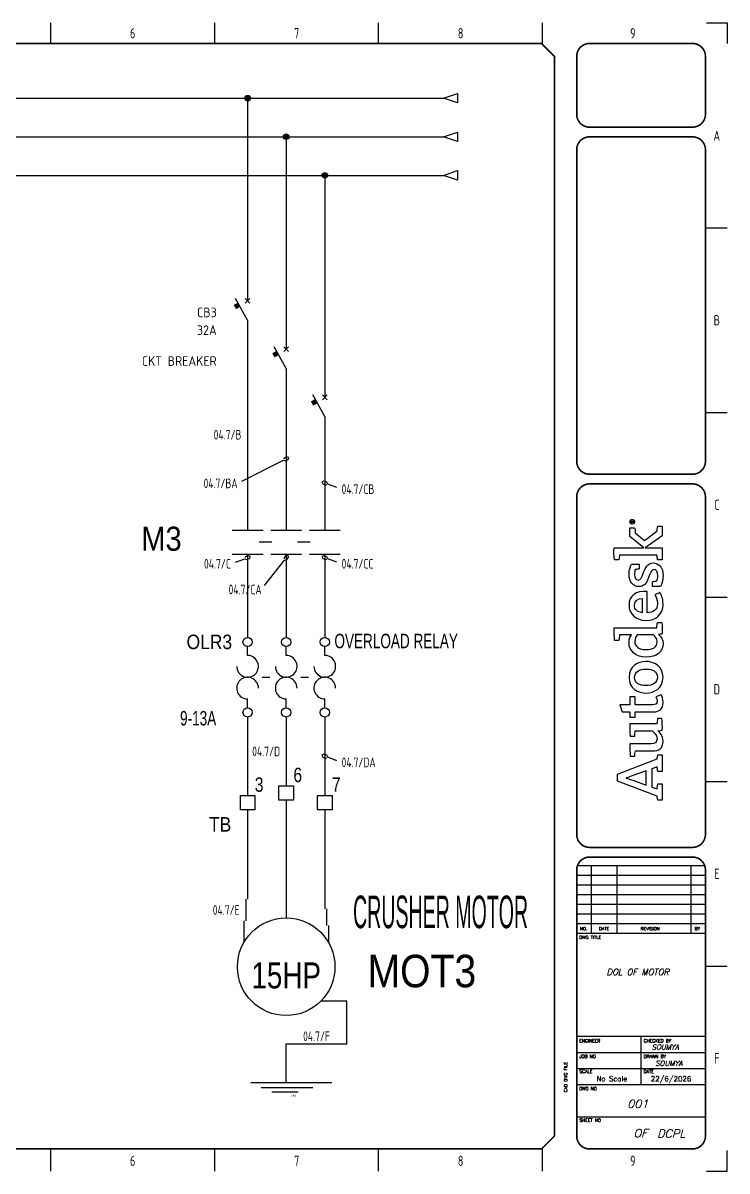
# Model space of a CAD drawing. Extents: x -7 to 429, y -3 to 294.
# Drawn here: x 246.1 to 428.5, y -2.9 to 294.5 of the extents above; entities that cross this region are included whole.
import ezdxf
from ezdxf.enums import TextEntityAlignment as Align

# ---------------------------------------------------------------- set-up
doc = ezdxf.new("R2010")
doc.units = 0
doc.header["$LTSCALE"] = 10
doc.linetypes.add('DASHED', pattern=[0.75, 0.5, -0.25])
for name, color, linetype in [('DESC', 7, 'Continuous'), ('LAYER_1', 160, 'Continuous'), ('LINK', 252, 'DASHED'), ('MISC', 4, 'Continuous'), ('RD_6_mm^', 5, 'Continuous'), ('SYMS', 7, 'Continuous'), ('TAGS', 4, 'Continuous'), ('TERMS', 3, 'Continuous'), ('TITLE', 7, 'Continuous'), ('Title blocks', 7, 'Continuous'), ('WH_2.5_mm^', 1, 'Continuous'), ('WIRENO', 3, 'Continuous'), ('WIRES', 2, 'Continuous'), ('WIRES1', 5, 'Continuous'), ('WIRES2', 1, 'Continuous')]:
    doc.layers.add(name, color=color, linetype=linetype)
doc.styles.add('ISO8', font='ISO8.shx', dxfattribs={"width": 0.8})
doc.styles.add('ITALIC', font='ITALIC')
doc.styles.add('SIMPLEX', font='simplex')
doc.styles.add('WD', font='txt')
doc.styles.add('WD_IEC', font='ISOCP2.shx', dxfattribs={"width": 0.9, "height": 4})

# ---------------------------------------------------------------- blocks, each defined once
blk = doc.blocks.new('AI9-BLK2')
at = {"layer": 'LAYER_1', "color": 7}
blk.add_circle((0, 0), 2.03, dxfattribs=at)
blk.add_open_spline([(1.73, 0), (1.73, -1.02), (0.99, -1.75), (-0.01, -1.75), (-0.99, -1.75), (-1.73, -1.02), (-1.73, 0), (-1.73, 1.01), (-0.99, 1.75), (-0.01, 1.75), (0.99, 1.75), (1.73, 1.01), (1.73, 0)], degree=3, knots=[0, 0, 0, 0, 1, 1, 1, 2, 2, 2, 3, 3, 3, 4, 4, 4, 4], dxfattribs=at)
blk = doc.blocks.new('AI9-BLK1')
at = {"layer": 'LAYER_1', "color": 7}
for points, knots in [([(0.67, -1.05), (0.67, -1.05), (0.18, -0.36), (0.18, -0.36), (0.09, -0.24), (0.03, -0.15), (-0.06, -0.08), (0.29, -0.04), (0.5, 0.15), (0.5, 0.46), (0.5, 0.77), (0.28, 1.05), (-0.15, 1.05), (-0.15, 1.05), (-0.84, 1.05), (-0.84, 1.05), (-0.84, 1.05), (-0.84, -1.05), (-0.84, -1.05), (-0.84, -1.05), (-0.54, -1.05), (-0.54, -1.05), (-0.54, -1.05), (-0.54, -0.11), (-0.54, -0.11), (-0.37, -0.11), (-0.31, -0.16), (-0.2, -0.31), (-0.2, -0.31), (0.3, -1.05), (0.3, -1.05), (0.3, -1.05), (0.67, -1.05), (0.67, -1.05)], [0, 0, 0, 0, 1, 1, 1, 2, 2, 2, 3, 3, 3, 4, 4, 4, 5, 5, 5, 6, 6, 6, 7, 7, 7, 8, 8, 8, 9, 9, 9, 10, 10, 10, 11, 11, 11, 11]), ([(0.17, 0.46), (0.17, 0.16), (-0.08, 0.13), (-0.32, 0.13), (-0.32, 0.13), (-0.54, 0.13), (-0.54, 0.13), (-0.54, 0.13), (-0.54, 0.79), (-0.54, 0.79), (-0.54, 0.79), (-0.22, 0.79), (-0.22, 0.79), (0.06, 0.79), (0.17, 0.66), (0.17, 0.46)], [0, 0, 0, 0, 1, 1, 1, 2, 2, 2, 3, 3, 3, 4, 4, 4, 5, 5, 5, 5])]:
    blk.add_open_spline(points, degree=3, knots=knots, dxfattribs=at)
blk = doc.blocks.new('LOGO')
for points, knots in [([(147.12, 4.68), (147.07, 5.37), (147.05, 6.12), (147.05, 6.92), (147.05, 6.92), (147.05, 41.08), (147.05, 41.08), (143.39, 41.25), (139.27, 41.02), (136.06, 40.68), (136.06, 40.68), (136.06, 36.96), (136.06, 36.96), (137.72, 36.84), (139.61, 36.61), (140.98, 36.38), (140.98, 36.38), (140.99, 36.38), (140.99, 36.38), (140.99, 36.38), (140.99, 26.2), (140.99, 26.2), (139.96, 27.06), (137.95, 28.38), (134.29, 28.38), (127.26, 28.38), (121.99, 22.6), (121.99, 13.79), (121.99, 4.52), (126.57, -0.69), (133.38, -0.69), (137.1, -0.69), (139.61, 1.09), (141.27, 3.09), (141.33, 2.12), (141.61, 0.63), (141.84, 0), (145.22, -0.17), (148.71, 0.06), (151.68, 0.4), (151.68, 0.4), (151.68, 4.12), (151.68, 4.12), (150.22, 4.23), (148.43, 4.45), (147.12, 4.68)], [0, 0, 0, 0, 1, 1, 1, 2, 2, 2, 3, 3, 3, 4, 4, 4, 5, 5, 5, 6, 6, 6, 7, 7, 7, 8, 8, 8, 9, 9, 9, 10, 10, 10, 11, 11, 11, 12, 12, 12, 13, 13, 13, 14, 14, 14, 15, 15, 15, 15]), ([(229.37, 4.57), (229.37, 4.57), (221.51, 15.23), (221.51, 15.23), (221.51, 15.23), (227.98, 23.01), (227.98, 23.01), (229.35, 23.12), (231.27, 23.34), (232.41, 23.63), (232.41, 23.63), (232.41, 27.69), (232.41, 27.69), (232.41, 27.69), (225.02, 27.69), (225.02, 27.69), (225.02, 27.69), (215.2, 15.61), (215.2, 15.61), (215.2, 15.61), (215.2, 41.19), (215.2, 41.19), (211.84, 41.34), (208.17, 41.17), (205.13, 40.88), (205.13, 40.88), (205.13, 36.94), (205.13, 36.94), (206.54, 36.82), (208.02, 36.64), (209.13, 36.45), (209.13, 36.45), (209.13, 4.51), (209.13, 4.51), (207.75, 4.41), (206.35, 4.21), (205.07, 3.95), (205.07, 3.95), (205.07, 0), (205.07, 0), (205.07, 0), (215.2, 0), (215.2, 0), (215.2, 0), (215.2, 14.46), (215.2, 14.46), (215.2, 14.46), (225.55, 0), (225.55, 0), (225.55, 0), (233.71, 0), (233.71, 0), (233.71, 0), (233.71, 3.82), (233.71, 3.82), (232.17, 4.17), (230.63, 4.4), (229.37, 4.57)], [0, 0, 0, 0, 1, 1, 1, 2, 2, 2, 3, 3, 3, 4, 4, 4, 5, 5, 5, 6, 6, 6, 7, 7, 7, 8, 8, 8, 9, 9, 9, 10, 10, 10, 11, 11, 11, 12, 12, 12, 13, 13, 13, 14, 14, 14, 15, 15, 15, 16, 16, 16, 17, 17, 17, 18, 18, 18, 19, 19, 19, 19]), ([(35.2, 4.35), (35.2, 4.35), (22.07, 38.1), (22.07, 38.1), (22.07, 38.1), (16.08, 38.1), (16.08, 38.1), (16.08, 38.1), (3.2, 4.35), (3.2, 4.35), (2.17, 4.23), (0.92, 4), (0, 3.72), (0, 3.72), (0, 0), (0, 0), (0, 0), (13.72, 0), (13.72, 0), (13.72, 0), (13.72, 3.72), (13.72, 3.72), (12.41, 4), (10.86, 4.29), (9.49, 4.4), (9.49, 4.4), (11.09, 8.81), (11.09, 8.81), (11.09, 8.81), (26.77, 8.81), (26.77, 8.81), (26.77, 8.81), (28.39, 4.35), (28.39, 4.35), (27.02, 4.23), (25.77, 4), (24.51, 3.72), (24.51, 3.72), (24.51, 0), (24.51, 0), (24.51, 0), (38.69, 0), (38.69, 0), (38.69, 0), (38.69, 3.72), (38.69, 3.72), (37.89, 3.95), (36, 4.35), (35.2, 4.35)], [0, 0, 0, 0, 1, 1, 1, 2, 2, 2, 3, 3, 3, 4, 4, 4, 5, 5, 5, 6, 6, 6, 7, 7, 7, 8, 8, 8, 9, 9, 9, 10, 10, 10, 11, 11, 11, 12, 12, 12, 13, 13, 13, 14, 14, 14, 15, 15, 15, 16, 16, 16, 16]), ([(12.84, 13.84), (12.84, 13.84), (16.64, 24.31), (16.64, 24.31), (17.79, 27.46), (18.19, 28.83), (18.82, 30.89), (18.82, 30.89), (18.93, 30.89), (18.93, 30.89), (19.56, 28.89), (19.96, 27.52), (21.1, 24.31), (21.1, 24.31), (24.91, 13.84), (24.91, 13.84), (24.91, 13.84), (12.84, 13.84), (12.84, 13.84)], [0, 0, 0, 0, 1, 1, 1, 2, 2, 2, 3, 3, 3, 4, 4, 4, 5, 5, 5, 6, 6, 6, 6]), ([(70.82, 23.06), (70.82, 23.06), (70.82, 27.69), (70.82, 27.69), (70.82, 27.69), (75.28, 27.69), (75.28, 27.69), (75.28, 27.69), (75.28, 34.33), (75.28, 34.33), (75.28, 34.33), (81.35, 36.24), (81.35, 36.24), (81.35, 36.24), (81.35, 27.69), (81.35, 27.69), (81.35, 27.69), (88.04, 27.69), (88.04, 27.69), (88.04, 27.69), (88.04, 23.06), (88.04, 23.06), (88.04, 23.06), (81.35, 23.06), (81.35, 23.06), (81.35, 23.06), (81.35, 8.35), (81.35, 8.35), (81.35, 5.61), (82.09, 4.35), (84.32, 4.35), (85.98, 4.35), (87.47, 5.15), (87.98, 5.49), (87.98, 5.49), (89.7, 0.92), (89.7, 0.92), (88.67, 0.34), (86.5, -0.69), (83.24, -0.69), (77.57, -0.69), (75.28, 2.4), (75.28, 7.38), (75.28, 7.38), (75.28, 23.06), (75.28, 23.06), (75.28, 23.06), (70.82, 23.06), (70.82, 23.06)], [0, 0, 0, 0, 1, 1, 1, 2, 2, 2, 3, 3, 3, 4, 4, 4, 5, 5, 5, 6, 6, 6, 7, 7, 7, 8, 8, 8, 9, 9, 9, 10, 10, 10, 11, 11, 11, 12, 12, 12, 13, 13, 13, 14, 14, 14, 15, 15, 15, 16, 16, 16, 16]), ([(59.65, -0.06), (59.48, 0.63), (59.2, 2.57), (59.14, 3.83), (57.76, 2), (54.9, -0.74), (50.21, -0.74), (44.21, -0.74), (41.98, 3.15), (41.98, 8.07), (41.98, 8.07), (41.98, 22.94), (41.98, 22.94), (40.6, 23.17), (38.77, 23.4), (37.34, 23.51), (37.34, 23.51), (37.34, 27.29), (37.34, 27.29), (40.32, 27.57), (44.38, 27.8), (48.04, 27.63), (48.04, 27.63), (48.04, 9.33), (48.04, 9.33), (48.04, 6.24), (49.13, 4.46), (52.27, 4.46), (55.76, 4.46), (58.39, 7.89), (58.97, 8.64), (58.97, 8.64), (58.97, 23), (58.97, 23), (57.76, 23.17), (56.05, 23.4), (54.62, 23.51), (54.62, 23.51), (54.62, 27.29), (54.62, 27.29), (57.59, 27.69), (61.54, 27.8), (65.03, 27.69), (65.03, 27.69), (65.03, 4.63), (65.03, 4.63), (66.35, 4.4), (68.12, 4.18), (69.61, 4.06), (69.61, 4.06), (69.61, 0.34), (69.61, 0.34), (66.69, 0), (62.97, -0.23), (59.65, -0.06)], [0, 0, 0, 0, 1, 1, 1, 2, 2, 2, 3, 3, 3, 4, 4, 4, 5, 5, 5, 6, 6, 6, 7, 7, 7, 8, 8, 8, 9, 9, 9, 10, 10, 10, 11, 11, 11, 12, 12, 12, 13, 13, 13, 14, 14, 14, 15, 15, 15, 16, 16, 16, 17, 17, 17, 18, 18, 18, 18]), ([(104.75, -0.69), (95.2, -0.69), (91.36, 6.98), (91.36, 13.79), (91.36, 20.6), (95.08, 28.38), (104.64, 28.38), (114.13, 28.38), (118.31, 20.77), (118.31, 13.96), (118.31, 7.21), (114.25, -0.69), (104.75, -0.69)], [0, 0, 0, 0, 1, 1, 1, 2, 2, 2, 3, 3, 3, 4, 4, 4, 4]), ([(104.52, 23.63), (99.6, 23.63), (97.77, 19.45), (97.77, 13.96), (97.77, 8.47), (99.89, 4.12), (104.81, 4.12), (109.78, 4.12), (111.84, 8.24), (111.84, 13.79), (111.84, 19.28), (109.5, 23.63), (104.52, 23.63)], [0, 0, 0, 0, 1, 1, 1, 2, 2, 2, 3, 3, 3, 4, 4, 4, 4]), ([(140.99, 7.61), (140.3, 6.69), (138.18, 4.35), (135.04, 4.35), (130.46, 4.35), (128.46, 8.12), (128.46, 13.84), (128.46, 19.62), (130.92, 23.46), (135.38, 23.46), (138.3, 23.46), (139.9, 22.31), (140.99, 21.34), (140.99, 21.34), (140.99, 7.61), (140.99, 7.61)], [0, 0, 0, 0, 1, 1, 1, 2, 2, 2, 3, 3, 3, 4, 4, 4, 5, 5, 5, 5]), ([(167.59, 4.06), (171.42, 4.06), (173.77, 5.49), (175.03, 6.24), (175.03, 6.24), (177.14, 2.06), (177.14, 2.06), (175.54, 1.09), (172.57, -0.69), (167.19, -0.69), (158.15, -0.69), (153.35, 5.49), (153.35, 14.02), (153.35, 22.48), (158.9, 28.38), (166.45, 28.38), (174.57, 28.38), (178.75, 22.48), (177.89, 12.93), (177.89, 12.93), (159.75, 12.93), (159.75, 12.93), (160.04, 7.89), (162.33, 4.06), (167.59, 4.06)], [0, 0, 0, 0, 1, 1, 1, 2, 2, 2, 3, 3, 3, 4, 4, 4, 5, 5, 5, 6, 6, 6, 7, 7, 7, 8, 8, 8, 8]), ([(172, 17.28), (171.88, 20.77), (170.39, 23.74), (166.33, 23.74), (162.61, 23.74), (160.55, 21.22), (159.92, 17.28), (159.92, 17.28), (172, 17.28), (172, 17.28)], [0, 0, 0, 0, 1, 1, 1, 2, 2, 2, 3, 3, 3, 3]), ([(193.34, 16.37), (190.23, 17.59), (187.77, 18.32), (187.77, 20.51), (187.77, 22.57), (189.85, 23.75), (192.61, 23.75), (194.13, 23.75), (195.63, 23.45), (196.75, 23.05), (196.92, 21.88), (197.07, 20.09), (197.32, 19.59), (197.32, 19.59), (201.33, 19.59), (201.33, 19.59), (201.33, 19.59), (201.33, 26.12), (201.33, 26.12), (200.23, 26.79), (197.13, 28.37), (192.35, 28.37), (186.46, 28.37), (182.17, 24.96), (182.17, 20.07), (182.17, 15.66), (184.93, 13.39), (189.13, 11.89), (193.39, 10.37), (196.74, 9.33), (196.74, 7.16), (196.74, 5.06), (194.96, 3.86), (191.41, 3.86), (189.95, 3.86), (188.14, 4.14), (187.03, 4.55), (186.85, 5.85), (186.59, 7.84), (186.3, 8.37), (186.3, 8.37), (182.29, 8.37), (182.29, 8.37), (182.29, 8.37), (182.29, 1.6), (182.29, 1.6), (182.29, 1.6), (182.29, 1.6), (182.29, 1.6), (184.06, 0.46), (187.46, -0.76), (191.78, -0.76), (198.3, -0.76), (202.45, 2.57), (202.45, 7.83), (202.45, 12.53), (197.83, 14.62), (193.34, 16.37)], [0, 0, 0, 0, 1, 1, 1, 2, 2, 2, 3, 3, 3, 4, 4, 4, 5, 5, 5, 6, 6, 6, 7, 7, 7, 8, 8, 8, 9, 9, 9, 10, 10, 10, 11, 11, 11, 12, 12, 12, 13, 13, 13, 14, 14, 14, 15, 15, 15, 16, 16, 16, 17, 17, 17, 18, 18, 18, 19, 19, 19, 19])]:
    blk.add_open_spline(points, degree=3, knots=knots)
for name, p in [('AI9-BLK2', (237.56, 25.66)), ('AI9-BLK1', (237.76, 25.67))]:
    blk.add_blockref(name, p)
blk = doc.blocks.new('Title_blocks_A3')
at = {"layer": 'TITLE'}
for p, q in [((372.89, 276.86), (372.89, 259.33)), ((378.32, 79.49), (409.72, 79.49)), ((381.85, 79.49), (381.85, 63)), ((388.13, 79.49), (388.13, 63)), ((406.19, 79.49), (406.19, 63)), ((378.32, 77.13), (409.72, 77.13)), ((378.32, 74.78), (409.72, 74.78)), ((378.32, 72.42), (409.72, 72.42)), ((378.32, 70.06), (409.72, 70.06)), ((378.32, 67.71), (409.72, 67.71)), ((378.32, 65.35), (409.72, 65.35)), ((378.32, 63), (409.72, 63)), ((372.89, 13.53), (372.89, 37.81)), ((378.32, 37.87), (409.72, 37.87)), ((394.02, 26.1), (394.02, 37.87)), ((378.32, 33.95), (409.72, 33.95)), ((378.32, 30.02), (409.72, 30.02)), ((378.32, 26.1), (409.72, 26.1)), ((378.32, 18.24), (409.72, 18.24))]:
    blk.add_line(p, q, dxfattribs=at)
at = {"layer": 'TITLE', "const_width": 0.392}
blk.add_lwpolyline([(372.89, 13.53), (372.89, 276.86), (369.75, 280), (12.53, 280), (9.39, 276.86), (9.39, 13.53), (12.53, 10.39), (369.75, 10.39)], close=True, dxfattribs=at)
for points in [[(381.46, 280, 0.414214), (378.32, 276.86, 0.414214)], [(409.72, 276.86, 0.414214), (406.58, 280, 0.414214)], [(378.32, 262.73, 0.414214), (381.46, 259.59, 0.414214)], [(406.58, 259.59, 0.414214), (409.72, 262.73, 0.414214)], [(381.46, 257.23, 0.414214), (378.32, 254.09, 0.414214)], [(409.72, 254.09, 0.414214), (406.58, 257.23, 0.414214)], [(378.32, 178.08, 0.414214), (381.46, 174.94, 0.414214)], [(406.58, 174.94, 0.414214), (409.72, 178.08, 0.414214)], [(381.46, 172.58, 0.414214), (378.32, 169.44, 0.414214)], [(409.72, 169.44, 0.414214), (406.58, 172.58, 0.414214)], [(378.32, 87.08, 0.414214), (381.46, 83.94, 0.414214)], [(406.58, 83.94, 0.414214), (409.72, 87.08, 0.414214)], [(381.46, 81.58, 0.414214), (378.32, 78.44, 0.414214)], [(409.72, 78.44, 0.414214), (406.58, 81.58, 0.414214)], [(378.32, 13.53, 0.414214), (381.46, 10.39, 0.414214)], [(406.58, 10.39, 0.414214), (409.72, 13.53, 0.414214)]]:
    blk.add_lwpolyline(points, format="xyb", dxfattribs=at)
for points in [[(406.58, 280), (381.46, 280)], [(378.32, 276.86), (378.32, 262.73)], [(409.72, 276.86), (409.72, 262.73)], [(406.58, 259.59), (381.46, 259.59)], [(406.58, 257.23), (381.46, 257.23)], [(378.32, 254.09), (378.32, 178.08)], [(409.72, 254.09), (409.72, 178.08)], [(381.46, 174.94), (406.58, 174.94)], [(381.46, 172.58), (406.58, 172.58)], [(381.46, 83.94), (406.58, 83.94)], [(381.46, 81.58), (406.58, 81.58)], [(378.32, 78.44), (378.32, 13.53)], [(409.72, 78.44), (409.72, 13.53)], [(381.46, 10.39), (406.58, 10.39)]]:
    blk.add_lwpolyline(points, dxfattribs=at)
at = {"layer": 'TITLE', "color": 7, "const_width": 0.392}
for points in [[(378.32, 169.44), (378.32, 87.08)], [(409.72, 169.44), (409.72, 87.08)]]:
    blk.add_lwpolyline(points, dxfattribs=at)
at = {"layer": 'Title blocks', "color": 7}
for p, q in [((250, 280), (250, 285)), ((290, 280), (290, 285)), ((330, 280), (330, 285)), ((370, 280), (370, 285)), ((410, 235), (415, 235)), ((410, 190), (415, 190)), ((410, 100), (415, 100)), ((410, 55), (415, 55)), ((250, 5), (250, 10.39)), ((290, 5), (290, 10.39)), ((330, 5), (330, 10.39)), ((370, 5), (370, 10.64))]:
    blk.add_line(p, q, dxfattribs=at)
at = {"layer": 'Title blocks', "color": 2}
blk.add_line((410, 145), (415, 145), dxfattribs=at)
at = {"layer": 'Title blocks'}
for points in [[(410, 285), (415, 285), (415, 280)], [(410, 5), (415, 5), (415, 10)]]:
    blk.add_lwpolyline(points, dxfattribs=at)
at = {"xscale": 0.2857500000000073, "yscale": 0.2857500000000073, "zscale": 0.2857500000000073, "rotation": 90}
blk.add_blockref('LOGO', (399.19, 95.48), dxfattribs=at)
at = {"layer": 'TITLE', "color": 1}
for s, height, style, p in [('NO.', 0.785, 'SIMPLEX', (380.02, 64.11)), ('DATE', 0.785, 'SIMPLEX', (384.99, 64.11)), ('REVISION', 0.785, 'SIMPLEX', (396.24, 64.11)), ('BY', 0.785, 'SIMPLEX', (407.76, 64.11)), ('OF', 2, 'ITALIC', (393.89, 14.25))]:
    blk.add_text(s, height=height, dxfattribs=dict(at, style=style)).set_placement(p, align=Align.MIDDLE)
at = {"layer": 'TITLE', "color": 1, "style": 'SIMPLEX'}
for s, p in [('DWG TITLE', (378.97, 61.62)), ('ENGINEER', (378.97, 36.37)), ('CHECKED BY', (394.67, 36.37)), ('JOB NO', (378.97, 32.57)), ('DRAWN BY', (394.67, 32.57)), ('SCALE', (378.97, 28.91)), ('DATE', (394.67, 28.91)), ('DWG NO', (378.97, 24.72)), ('SHEET NO', (378.97, 17))]:
    blk.add_text(s, height=0.785, dxfattribs=at).set_placement(p)
blk.add_text('CAD DWG FILE', height=0.7852, rotation=90, dxfattribs=at).set_placement((376.02, 24.2))
at = {"layer": 'TITLE', "color": 1, "style": 'ITALIC'}
for tag, height, p in [('TITLE#1', 1.5, (393.23, 52.79)), ('TITLE#2', 1.5, (393.23, 50.25)), ('TITLE#3', 1.5, (393.23, 47.71)), ('TITLE#4', 1.5, (393.23, 45.16)), ('DWG#', 2, (393.23, 20.38))]:
    blk.add_attdef(tag, text='', height=height, dxfattribs=at).set_placement(p, align=Align.CENTER)
at = {"layer": 'TITLE', "color": 1, "style": 'SIMPLEX'}
blk.add_attdef('CAD#', (376.32, 34.6), '', height=1.25, rotation=90, dxfattribs=at)
at = {"layer": 'TITLE', "color": 1}
for tag, p, height, style in [('ENGINEER', (381.68, 34.6), 1.25, 'ITALIC'), ('CHKDBY', (396.6, 34.6), 1.25, 'ITALIC'), ('JOB#', (384.53, 30.65), 1.25, 'SIMPLEX'), ('DRAWNBY', (397.48, 30.65), 1.25, 'ITALIC'), ('SCALE', (383.14, 26.88), 1.25, 'SIMPLEX'), ('DATE', (396.4, 26.88), 1.25, 'SIMPLEX'), ('SHTS', (397.95, 13.15), 2, 'ITALIC')]:
    blk.add_attdef(tag, p, '', height=height, dxfattribs=dict(at, style=style))
at = {"layer": 'TITLE', "color": 1, "style": 'ITALIC'}
blk.add_attdef('SH#', text='', height=2, dxfattribs=at).set_placement((389.77, 13.15), align=Align.RIGHT)
at = {"layer": 'TITLE', "color": 7, "flags": 9}
blk.add_attdef('WD_TB', (381.46, 10.39), '', height=1.57, dxfattribs=at)
at = {"layer": 'Title blocks', "style": 'ISO8', "width": 0.8}
for s, p in [('6', (270, 282.5)), ('7', (310, 282.5)), ('8', (350, 282.5)), ('9', (392, 282.5)), ('A', (412.5, 257.5)), ('B', (412.5, 212.5)), ('C', (412.5, 167.5)), ('D', (412.5, 122.5)), ('E', (412.5, 77.5)), ('F', (412.5, 32.5)), ('6', (270, 7.5)), ('7', (310, 7.5)), ('8', (350, 7.5)), ('9', (392, 7.5))]:
    blk.add_text(s, height=2.5, dxfattribs=at).set_placement(p, align=Align.MIDDLE)
blk = doc.blocks.new('WDDOT')
for radius in [0.72, 0.449, 0.223]:
    blk.add_circle((0, 0), radius)
blk = doc.blocks.new('VCB1')
for p, q in [((0, 7.5), (0, 2.5)), ((0, -2.5), (-3.12, 3.12)), ((0.62, 1.88), (-0.62, 3.12)), ((-0.62, 1.88), (0.62, 3.12)), ((0, -2.5), (0, -7.5))]:
    blk.add_line(p, q)
blk.add_solid([(-2.52, 2.03), (-3.61, 1.43), (-1.91, 0.94), (-3.01, 0.33)])
at = {"style": 'WD_IEC'}
for tag, p in [('INST', (-8, 5.25)), ('LOC', (-8, 1.75)), ('TAG1', (-8, -1.75)), ('RATING1', (-8, -6.35)), ('DESC1', (-8, -14.35)), ('DESC2', (-8, -17.85)), ('DESC3', (-8, -21.35))]:
    blk.add_attdef(tag, text='', height=2.5, dxfattribs=at).set_placement(p, align=Align.RIGHT)
blk.add_attdef('TERM01', text='', height=2, rotation=90, dxfattribs=at).set_placement((-1, 7.5), align=Align.RIGHT)
at = {"style": 'WD_IEC', "flags": 1}
for tag, p, height in [('X2TERM01', (0, 7.5), 0.32), ('MFG', (2.75, 6.5), 1.5), ('CAT', (2.75, 4), 1.5), ('X4LINK', (-2, 0), 0.32), ('X1LINK', (-0.5, 0), 0.32), ('X8TERM02', (0, -7.5), 0.32), ('ASSYCODE', (1, -9), 1), ('FAMILY', (1, -10.5), 1), ('CATDESC', (1, -12), 1), ('CONTACT', (1, -13.5), 1)]:
    blk.add_attdef(tag, p, '', height=height, dxfattribs=at)
at = {"style": 'WD_IEC'}
blk.add_attdef('TERM02', (-1, -7.5), '', height=2, rotation=90, dxfattribs=at)
at = {"lineweight": 15, "style": 'WD_IEC'}
blk.add_attdef('XREF', text='', height=2.5, dxfattribs=at).set_placement((-8, -10.35), align=Align.RIGHT)
blk = doc.blocks.new('VMS21')
for p, q in [((-0.08, 0.0625), (0.08, 0.0625)), ((-0.08, -0.0625), (0.08, -0.0625))]:
    blk.add_line(p, q)
at = {"style": 'WD'}
for tag, width, p in [('INST', 0.7, (-0.3438, 0.3125)), ('LOC', 0.7, (-0.3438, 0.125)), ('TAG2', 0.9, (-0.3418, -0.045)), ('XREF', 0.7, (-0.34, -0.2188)), ('DESC1', 0.7, (-0.34, -0.4062)), ('DESC2', 0.7, (-0.34, -0.5938)), ('DESC3', 0.7, (-0.34, -0.7812))]:
    blk.add_attdef(tag, text='', height=0.125, dxfattribs=dict(at, width=width)).set_placement(p, align=Align.RIGHT)
at = {"style": 'WD', "width": 0.9, "flags": 8}
blk.add_attdef('TERM01', text='', height=0.125, dxfattribs=at).set_placement((-0.0312, 0.125), align=Align.RIGHT)
at = {"style": 'WD'}
for tag, p, height, flags in [('X2TERM01', (0, 0.0625), 0.0125, 1), ('FAMILY', (-0.1808, 0.0031), 0.01, 9), ('CONTACT', (-0.1808, -0.0135), 0.01, 1), ('X8TERM02', (0, -0.0625), 0.0125, 1)]:
    blk.add_attdef(tag, p, '', height=height, dxfattribs=dict(at, flags=flags))
for tag, p in [('X4LINK', (-0.1406, 0)), ('X1LINK', (0.125, 0))]:
    blk.add_attdef(tag, p, '', height=0.01, dxfattribs=at)
at = {"style": 'WD', "width": 0.9, "flags": 8}
blk.add_attdef('TERM02', text='', height=0.125, dxfattribs=at).set_placement((-0.0312, -0.125), align=Align.TOP_RIGHT)
blk = doc.blocks.new('VOL1')
for p, q in [((0, 0.1875), (0, 0.2637)), ((0, -0.2637), (0, -0.1875))]:
    blk.add_line(p, q)
at = {"linetype": 'Continuous'}
for centre in [(0, 0.3038), (0, -0.3038)]:
    blk.add_circle(centre, 0.04, dxfattribs=at)
for centre, start, end in [((0, 0.0938), 180, 90.00104), ((0, -0.0938), 0.00101, 270.00201)]:
    blk.add_arc(centre, 0.0938, start, end)
at = {"style": 'WD'}
for tag, p, width in [('INST', (0.2188, 0.3902), 0.7), ('LOC', (0.2188, 0.2206), 0.7), ('TAG1', (0.1269, 0.0644), 0.9), ('DESC1', (0.1287, -0.0919), 0.7), ('DESC2', (0.1287, -0.2481), 0.7), ('RATING1', (0.1562, -0.4044), 0.7)]:
    blk.add_attdef(tag, p, '', height=0.125, dxfattribs=dict(at, width=width))
at = {"linetype": 'Continuous', "style": 'WD', "flags": 8}
blk.add_attdef('TERM01', text='', height=0.125, dxfattribs=at).set_placement((-0.055, 0.3629), align=Align.RIGHT)
at = {"color": 7, "style": 'WD', "flags": 1}
for tag, p in [('X2TERM01', (0, 0.3438)), ('X8TERM02', (0, -0.3438))]:
    blk.add_attdef(tag, p, '', height=0.0125, dxfattribs=at)
at = {"color": 7, "style": 'WD'}
for tag, p in [('X4LINK', (-0.1406, 0)), ('X1LINK', (0.125, 0))]:
    blk.add_attdef(tag, p, '', height=0.01, dxfattribs=at)
at = {"style": 'WD', "flags": 9}
blk.add_attdef('FAMILY', (-0.2165, -0.1579), '', height=0.01, rotation=90, dxfattribs=at)
at = {"linetype": 'Continuous', "style": 'WD', "flags": 9}
for tag, p in [('CAT', (-0.1723, -0.1328)), ('MFG', (-0.1529, -0.1347)), ('ASSYCODE', (-0.1266, -0.1438))]:
    blk.add_attdef(tag, text='', height=0.01, rotation=90, dxfattribs=at).set_placement(p, align=Align.CENTER)
at = {"linetype": 'Continuous', "style": 'WD', "flags": 8}
blk.add_attdef('TERM02', text='', height=0.125, dxfattribs=at).set_placement((-0.0407, -0.3697), align=Align.TOP_RIGHT)
blk = doc.blocks.new('VOL2')
for p, q in [((0, 0.1875), (0, 0.2637)), ((0, -0.2637), (0, -0.1875))]:
    blk.add_line(p, q)
at = {"linetype": 'Continuous'}
for centre in [(0, 0.3038), (0, -0.3038)]:
    blk.add_circle(centre, 0.04, dxfattribs=at)
for centre, start, end in [((0, 0.0938), 180, 90.00104), ((0, -0.0938), 0.00101, 270.00201)]:
    blk.add_arc(centre, 0.0938, start, end)
at = {"linetype": 'Continuous', "style": 'WD', "flags": 8}
blk.add_attdef('TERM01', text='', height=0.125, dxfattribs=at).set_placement((-0.055, 0.3629), align=Align.RIGHT)
at = {"style": 'WD'}
for tag, p, width in [('INST', (0.1875, 0.359), 0.7), ('LOC', (0.1875, 0.1894), 0.7), ('TAG2', (0.1269, 0.0331), 0.9), ('DESC1', (0.1287, -0.1231), 0.7), ('DESC2', (0.1287, -0.2794), 0.7)]:
    blk.add_attdef(tag, p, '', height=0.125, dxfattribs=dict(at, width=width))
at = {"color": 7, "style": 'WD', "flags": 1}
for tag, p in [('X2TERM01', (0, 0.3438)), ('X8TERM02', (0, -0.3438))]:
    blk.add_attdef(tag, p, '', height=0.0125, dxfattribs=at)
at = {"color": 7, "style": 'WD'}
for tag, p in [('X4LINK', (-0.1406, 0)), ('X1LINK', (0.125, 0))]:
    blk.add_attdef(tag, p, '', height=0.01, dxfattribs=at)
at = {"style": 'WD', "flags": 9}
blk.add_attdef('FAMILY', (-0.2165, -0.1579), '', height=0.01, rotation=90, dxfattribs=at)
at = {"linetype": 'Continuous', "style": 'WD', "flags": 8}
blk.add_attdef('TERM02', text='', height=0.125, dxfattribs=at).set_placement((-0.0407, -0.3697), align=Align.TOP_RIGHT)
blk = doc.blocks.new('VT0001')
for p, q in [((-0.0625, 0.0625), (0.0625, 0.0625)), ((-0.0625, -0.0625), (-0.0625, 0.0625)), ((0.0625, 0.0625), (0.0625, -0.0625)), ((0.0625, -0.0625), (-0.0625, -0.0625))]:
    blk.add_line(p, q)
at = {"style": 'WD'}
for tag, p, width in [('INST', (0.0625, 0.4196), 0.7), ('LOC', (0.0625, 0.25), 0.7), ('DESC1', (0.0499, -0.3851), 0.8)]:
    blk.add_attdef(tag, p, '', height=0.125, dxfattribs=dict(at, width=width))
at = {"linetype": 'Continuous', "style": 'WD'}
for tag, p, height, width, flags in [('TERM01', (0.0625, 0.0938), 0.125, 0.8, 8), ('TAGSTRIP', (0.0499, -0.2288), 0.125, 0.9, 8), ('CAT', (0.2132, -0.4063), 0.1094, 0.8, 1), ('DESC2', (0.0499, -0.5413), 0.125, 0.8, 8), ('DESC3', (0.0499, -0.6976), 0.125, 0.8, 8)]:
    blk.add_attdef(tag, p, '', height=height, dxfattribs=dict(at, width=width, flags=flags))
at = {"style": 'WD', "flags": 1}
for tag, p, height in [('X4TERM01', (-0.0625, 0), 0.0125), ('X4TERMDESC01', (-0.0552, -0.0229), 0.025), ('X2TERMDESC01', (-0.006, 0.0287), 0.025), ('STRIPSEQ', (0, 0), 0.00125), ('X2TERM01', (0, 0.0625), 0.0125), ('X2PIN01', (0.0326, 0.0839), 0.0125), ('X1TERMDESC01', (0.0393, 0.007), 0.025), ('X1TERM01', (0.0625, 0), 0.0125), ('X1PIN01', (0.0868, 0.0164), 0.0125), ('X4PIN01', (-0.1138, -0.0375), 0.0125), ('LINKTERM', (0, -0.0019), 0.00125), ('X8TERM01', (0, -0.0625), 0.0125), ('X8TERMDESC01', (0, -0.0535), 0.025), ('X8PIN01', (0.0256, -0.0962), 0.0125)]:
    blk.add_attdef(tag, p, '', height=height, dxfattribs=at)
at = {"linetype": 'Continuous', "style": 'WD', "width": 0.8, "flags": 1}
blk.add_attdef('MFG', text='', height=0.1094, dxfattribs=at).set_placement((0.0882, -0.4063), align=Align.RIGHT)
at = {"style": 'WD', "width": 0.7, "flags": 1}
blk.add_attdef('ASSYCODE', (0.0625, -0.2812), '', height=0.01, dxfattribs=at)
blk = doc.blocks.new('VMO13')
blk.add_circle((0, 0), 0.1875)
at = {"style": 'WD'}
for tag, p, width in [('INST', (0.318, 0.2634), 0.7), ('LOC', (0.318, 0.0937), 0.7), ('TAG1', (0.3125, -0.0789), 0.9)]:
    blk.add_attdef(tag, p, '', height=0.125, dxfattribs=dict(at, width=width))
at = {"style": 'WD', "flags": 9}
blk.add_attdef('FAMILY', text='', height=0.01, dxfattribs=at).set_placement((-0.0053, 0.1698), align=Align.CENTER)
at = {"style": 'WD', "flags": 1}
for tag, p in [('X2TERM02', (0, 0.1875)), ('X0TERM03', (-0.1624, 0.0937)), ('X0TERM01', (0.1624, 0.0937)), ('X0TERM04', (0.1326, -0.1326))]:
    blk.add_attdef(tag, p, '', height=0.0125, dxfattribs=at)
at = {"linetype": 'Continuous', "style": 'WD', "flags": 9}
blk.add_attdef('ASSYCODE', text='', height=0.01, dxfattribs=at).set_placement((0, 0.125), align=Align.CENTER)
at = {"linetype": 'Continuous', "style": 'WD', "flags": 1}
for tag, p in [('MFG', (0, 0.1404)), ('CAT', (0, 0.1593))]:
    blk.add_attdef(tag, text='', height=0.01, dxfattribs=at).set_placement(p, align=Align.MIDDLE)
at = {"style": 'WD'}
for tag, height, width, p in [('RATING1', 0.1, 0.8, (0, 0)), ('DESC1', 0.125, 0.9, (0.001, -0.5493)), ('DESC2', 0.125, 0.9, (0.001, -0.7055)), ('DESC3', 0.125, 0.9, (0.001, -0.8618)), ('RATING3', 0.125, 0.8, (0.001, -1.018)), ('RATING4', 0.125, 0.8, (0.001, -1.1743)), ('WDTAGALT', 0.125, 0.7, (0, -1.3437))]:
    blk.add_attdef(tag, text='', height=height, dxfattribs=dict(at, width=width)).set_placement(p, align=Align.CENTER)
at = {"style": 'WD', "width": 0.8}
blk.add_attdef('RATING2', text='', height=0.1, dxfattribs=at).set_placement((0, -0.0312), align=Align.TOP_CENTER)
blk = doc.blocks.new('GND_002')
for p, q in [((0, -2.3), (0, 0)), ((-2.979, -2.3), (3.826, -2.3)), ((-2.099, -2.706), (2.235, -2.706)), ((-1.219, -3.078), (1.016, -3.078))]:
    blk.add_line(p, q)
at = {"style": 'WD', "width": 0.8}
blk.add_attdef('TERM01', text='', height=0.125, dxfattribs=at).set_placement((-0.035, 0.015), align=Align.RIGHT)
at = {"style": 'WD', "flags": 1}
blk.add_attdef('X2TERM01', (0, 0), '', height=0.005, dxfattribs=at)
at = {"style": 'WD'}
blk.add_attdef('TAG1', text='', height=0.125, dxfattribs=at).set_placement((0.593, -3.45), align=Align.CENTER)
blk = doc.blocks.new('WD_WNV')
at = {"linetype": 'Continuous', "style": 'WD_IEC', "width": 0.8}
blk.add_attdef('WIRENO', text='', height=2.5, dxfattribs=at).set_placement((-1.6, 0), align=Align.MIDDLE_RIGHT)
at = {"style": 'WD_IEC', "flags": 1}
for tag, p in [('W08USER', (-1, 0.375)), ('W04USER', (-1, 0.875)), ('W05USER', (-1, 0.75)), ('W09USER', (-1, 0.25)), ('W03USER', (-1, 1)), ('W06USER', (-1, 0.625)), ('W07USER', (-1, 0.5)), ('W02USER', (-1, 1.125)), ('W01USER', (-1, 1.25)), ('W10USER', (-1, 0.125))]:
    blk.add_attdef(tag, text='', height=0.08, dxfattribs=at).set_placement(p, align=Align.CENTER)
blk = doc.blocks.new('WD_WNH')
at = {"linetype": 'Continuous', "style": 'WD_IEC', "width": 0.8}
blk.add_attdef('WIRENO', text='', height=2.5, dxfattribs=at).set_placement((0, 0.75), align=Align.CENTER)
at = {"style": 'WD_IEC', "flags": 1}
for tag, p in [('W08USER', (0, 0.375)), ('W04USER', (0, 0.875)), ('W05USER', (0, 0.75)), ('W09USER', (0, 0.25)), ('W03USER', (0, 1)), ('W06USER', (0, 0.625)), ('W07USER', (0, 0.5)), ('W02USER', (0, 1.125)), ('W01USER', (0, 1.25)), ('W10USER', (0, 0.125))]:
    blk.add_attdef(tag, text='', height=0.08, dxfattribs=at).set_placement(p, align=Align.CENTER)
blk = doc.blocks.new('HA1D1')
blk.add_lwpolyline([(0.0938, 0), (0.0938, -0.0312), (0, 0), (0.0938, 0.0312), (0.0938, 0)])
at = {"style": 'WD', "width": 0.8, "flags": 8}
blk.add_attdef('WIRENO', (0, 0.0938), '', height=0.125, dxfattribs=at)
at = {"style": 'WD', "flags": 1}
for tag, p in [('SIGCODE', (-0.0195, 0.0466)), ('X4TERM01', (0, 0))]:
    blk.add_attdef(tag, p, '', height=0.01, dxfattribs=at)
at = {"style": 'WD', "width": 0.7}
for tag, p in [('XREF', (0, -0.1875)), ('DESC1', (0, -0.375))]:
    blk.add_attdef(tag, p, '', height=0.125, dxfattribs=at)

msp = doc.modelspace()

# ---------------------------------------------------------------- linework, layer by layer
at = {"layer": 'LINK'}
for points in [[(310.53, 160), (307.25, 160)], [(320.53, 160), (317.25, 160)], [(308.03, 125), (310.06, 125)], [(318.03, 125), (320.06, 125)]]:
    msp.add_lwpolyline(points, dxfattribs=at)
at = {"layer": 'RD_6_mm^'}
for p, q in [((324.28, 187.5), (324.28, 163.12)), ((324.28, 156.88), (324.28, 155.06)), ((324.28, 154.94), (324.28, 135.31)), ((324.28, 114.69), (324.28, 94.38)), ((324.28, 90.62), (324.28, 65)), ((324.75, 65), (324.75, 60.66)), ((325.22, 60.66), (325.22, 56.32))]:
    msp.add_line(p, q, dxfattribs=at)
at = {"layer": 'WH_2.5_mm^'}
for p, q in [((304.28, 212.5), (304.28, 163.12)), ((304.28, 156.88), (304.28, 155.06)), ((304.28, 154.94), (304.28, 135.31)), ((304.28, 114.69), (304.28, 94.38)), ((304.28, 90.62), (304.28, 67.5)), ((303.81, 67.5), (303.81, 61.91)), ((303.34, 61.91), (303.34, 56.32))]:
    msp.add_line(p, q, dxfattribs=at)
at = {"layer": 'WIRENO'}
for points in [[(302.82, 175.78), (313.57, 181.21), (314.1, 181.03), (314.81, 181.39), (314.99, 181.92), (314.46, 182.1), (313.75, 181.74), (313.66, 181.47)], [(327.44, 174.16), (325.03, 175.04), (324.79, 175.55), (324.04, 175.82), (323.53, 175.58), (323.77, 175.08), (324.52, 174.8), (324.77, 174.92)], [(301.12, 154.82), (303.53, 155.7), (304.04, 155.46), (304.79, 155.73), (305.03, 156.24), (304.52, 156.48), (303.77, 156.21), (303.65, 155.95)], [(308.69, 148.73), (313.8, 155.34), (314.35, 155.41), (314.84, 156.04), (314.76, 156.6), (314.21, 156.53), (313.72, 155.9), (313.76, 155.62)], [(327.44, 154.82), (325.03, 155.7), (324.79, 156.21), (324.04, 156.48), (323.53, 156.24), (323.77, 155.73), (324.52, 155.46), (324.77, 155.58)], [(327.44, 103.38), (325.03, 104.26), (324.79, 104.77), (324.04, 105.04), (323.53, 104.8), (323.77, 104.29), (324.52, 104.02), (324.77, 104.14)]]:
    msp.add_lwpolyline(points, dxfattribs=at)
at = {"layer": 'WIRES'}
for p, q in [((17.5, 265), (355, 265)), ((314.28, 265), (314.28, 215)), ((314.28, 200), (314.28, 163.12)), ((314.28, 156.88), (314.28, 155.06)), ((314.28, 154.94), (314.28, 135.31)), ((314.28, 114.69), (314.28, 96.88)), ((314.28, 93.12), (314.28, 65)), ((314.28, 65), (314.28, 63.82)), ((314.28, 63.82), (314.28, 62.64))]:
    msp.add_line(p, q, dxfattribs=at)
at = {"layer": 'WIRES1'}
for p, q in [((17.5, 255), (355, 255)), ((324.28, 255), (324.28, 202.5))]:
    msp.add_line(p, q, dxfattribs=at)
at = {"layer": 'WIRES2'}
for p, q in [((17.5, 275), (355, 275)), ((304.28, 275), (304.28, 227.5)), ((330, 41.06), (323.22, 41.06)), ((330, 30), (330, 41.06)), ((314.28, 27.09), (314.28, 30)), ((314.28, 30), (330, 30))]:
    msp.add_line(p, q, dxfattribs=at)

# ---------------------------------------------------------------- block references
at = {"layer": 'SYMS', "xscale": 1.062096408283073, "yscale": 1.062096408283073, "zscale": 1.062096408283073}
msp.add_blockref('Title_blocks_A3', (-12.26, -8.23), dxfattribs=at).add_auto_attribs({'TITLE#1': 'DOL OF MOTOR', 'DATE': '22/6/2026', 'SCALE': 'No Scale', 'CHKDBY': 'SOUMYA', 'DRAWNBY': 'SOUMYA', 'DWG#': '001', 'SHTS': 'DCPL'})
at = {"layer": 'SYMS'}
for name, p in [('WDDOT', (304.28, 275)), ('WDDOT', (314.28, 265)), ('WDDOT', (324.28, 255)), ('VCB1', (314.28, 207.5)), ('VCB1', (324.28, 195))]:
    msp.add_blockref(name, p, dxfattribs=at)
for name, p, xscale, yscale, zscale in [('HA1D1', (355, 275), 38.92034043284159, 38.92034043284159, 38.92034043284159), ('HA1D1', (355, 265), 38.92034043284159, 38.92034043284159, 38.92034043284159), ('HA1D1', (355, 255), 38.92034043284159, 38.92034043284159, 38.92034043284159), ('VMS21', (314.28, 160), 50, 50, 50), ('VMS21', (324.28, 160), 50, 50, 50), ('VOL2', (314.28, 125), 30, 30, 30), ('VOL2', (324.28, 125), 30, 30, 30)]:
    msp.add_blockref(name, p, dxfattribs=dict(at, xscale=xscale, yscale=yscale, zscale=zscale))
ref = msp.add_blockref('VCB1', (304.28, 220), dxfattribs=at)
ref.add_attrib('TAG1', 'CB3', dxfattribs={"layer": 'TAGS', "height": 2.5, "style": 'WD_IEC'}).set_placement((296.28, 218.25), align=Align.RIGHT)
ref.add_attrib('RATING1', '32A', dxfattribs={"layer": 'MISC', "height": 2.5, "style": 'WD_IEC'}).set_placement((296.28, 213.65), align=Align.RIGHT)
ref.add_attrib('DESC1', 'CKT BREAKER', dxfattribs={"layer": 'DESC', "height": 2.5, "style": 'WD_IEC'}).set_placement((296.28, 205.65), align=Align.RIGHT)
ref = msp.add_blockref('VMS21', (304.28, 160), dxfattribs=dict(at, xscale=50, yscale=50, zscale=50))
ref.add_attrib('TAG2', 'M3', dxfattribs={"layer": 'TAGS', "height": 6.25, "style": 'WD', "width": 0.9}).set_placement((287.19, 157.75), align=Align.RIGHT)
ref = msp.add_blockref('VOL1', (304.28, 125), dxfattribs=dict(at, xscale=30, yscale=30, zscale=30))
ref.add_attrib('DESC1', 'OVERLOAD RELAY', (326.78, 132.5), dxfattribs={"layer": 'DESC', "height": 3.75, "style": 'WD', "width": 0.7})
ref.add_attrib('TAG1', 'OLR3', (288.47, 132.27), dxfattribs={"layer": 'TAGS', "height": 3.75, "style": 'WD', "width": 0.9})
ref.add_attrib('RATING1', '9-13A', (286.78, 112.5), dxfattribs={"layer": 'MISC', "height": 3.75, "style": 'WD', "width": 0.7})
ref = msp.add_blockref('VT0001', (314.28, 95), dxfattribs=dict(at, xscale=30, yscale=30, zscale=30))
ref.add_attrib('TERM01', '6', (316.15, 97.81), dxfattribs={"layer": 'TERMS', "linetype": 'Continuous', "height": 3.75, "style": 'WD', "width": 0.8, "flags": 8})
ref = msp.add_blockref('VT0001', (304.28, 92.5), dxfattribs=dict(at, xscale=30, yscale=30, zscale=30))
ref.add_attrib('TERM01', '3', (306.15, 95.31), dxfattribs={"layer": 'TERMS', "linetype": 'Continuous', "height": 3.75, "style": 'WD', "width": 0.8, "flags": 8})
ref.add_attrib('TAGSTRIP', 'TB', (294.28, 85), dxfattribs={"layer": 'TAGS', "linetype": 'Continuous', "height": 3.75, "style": 'WD', "width": 0.9, "flags": 8})
ref = msp.add_blockref('VT0001', (324.28, 92.5), dxfattribs=dict(at, xscale=30, yscale=30, zscale=30))
ref.add_attrib('TERM01', '7', (326.15, 95.31), dxfattribs={"layer": 'TERMS', "linetype": 'Continuous', "height": 3.75, "style": 'WD', "width": 0.8, "flags": 8})
ref = msp.add_blockref('VMO13', (314.28, 50), dxfattribs=dict(at, xscale=67.40130776245104, yscale=67.40130776245104, zscale=67.40130776245104))
ref.add_attrib('RATING2', '15HP', dxfattribs={"layer": 'MISC', "height": 6.74, "style": 'WD', "width": 0.8}).set_placement((314.28, 51.12), align=Align.TOP_CENTER)
ref.add_attrib('DESC1', 'CRUSHER MOTOR', dxfattribs={"layer": 'DESC', "height": 8.4252, "style": 'WD', "width": 0.45}).set_placement((354.28, 60), align=Align.CENTER)
ref.add_attrib('TAG1', 'MOT3', (335.34, 44.68), dxfattribs={"layer": 'TAGS', "height": 8.425, "style": 'WD', "width": 0.9})
ref = msp.add_blockref('GND_002', (314.28, 27.09), dxfattribs=dict(at, xscale=3.087515304554099, yscale=3.087515304554099, zscale=3.087515304554099))
ref.add_attrib('TAG1', 'GND3', dxfattribs={"layer": 'TAGS', "height": 0.386, "style": 'WD'}).set_placement((316.11, 16.44), align=Align.CENTER)
at = {"layer": 'WIRENO'}
ref = msp.add_blockref('WD_WNV', (304.28, 187.81), dxfattribs=at)
ref.add_attrib('WIRENO', '04.7/B', dxfattribs={"linetype": 'Continuous', "height": 2.5, "style": 'WD_IEC', "width": 0.8}).set_placement((302.68, 187.81), align=Align.MIDDLE_RIGHT)
ref = msp.add_blockref('WD_WNV', (314.28, 181.56), dxfattribs=at)
ref.add_attrib('WIRENO', '04.7/BA', dxfattribs={"linetype": 'Continuous', "height": 2.5, "style": 'WD_IEC', "width": 0.8}).set_placement((301.68, 175.21), align=Align.MIDDLE_RIGHT)
ref = msp.add_blockref('WD_WNV', (324.28, 175.31), dxfattribs=at)
ref.add_attrib('WIRENO', '04.7/CB', dxfattribs={"linetype": 'Continuous', "height": 2.5, "style": 'WD_IEC', "width": 0.8}).set_placement((328.63, 173.72), align=Align.MIDDLE_LEFT)
ref = msp.add_blockref('WD_WNV', (304.28, 155.97), dxfattribs=at)
ref.add_attrib('WIRENO', '04.7/C', dxfattribs={"linetype": 'Continuous', "height": 2.5, "style": 'WD_IEC', "width": 0.8}).set_placement((299.93, 154.38), align=Align.MIDDLE_RIGHT)
ref = msp.add_blockref('WD_WNV', (324.28, 155.97), dxfattribs=at)
ref.add_attrib('WIRENO', '04.7/CC', dxfattribs={"linetype": 'Continuous', "height": 2.5, "style": 'WD_IEC', "width": 0.8}).set_placement((328.63, 154.38), align=Align.MIDDLE_LEFT)
ref = msp.add_blockref('WD_WNV', (314.28, 155.97), dxfattribs=at)
ref.add_attrib('WIRENO', '04.7/CA', dxfattribs={"linetype": 'Continuous', "height": 2.5, "style": 'WD_IEC', "width": 0.8}).set_placement((307.92, 147.72), align=Align.MIDDLE_RIGHT)
ref = msp.add_blockref('WD_WNV', (314.28, 105.78), dxfattribs=at)
ref.add_attrib('WIRENO', '04.7/D', dxfattribs={"linetype": 'Continuous', "height": 2.5, "style": 'WD_IEC', "width": 0.8}).set_placement((312.68, 105.78), align=Align.MIDDLE_RIGHT)
ref = msp.add_blockref('WD_WNV', (324.28, 104.53), dxfattribs=at)
ref.add_attrib('WIRENO', '04.7/DA', dxfattribs={"linetype": 'Continuous', "height": 2.5, "style": 'WD_IEC', "width": 0.8}).set_placement((328.63, 102.94), align=Align.MIDDLE_LEFT)
ref = msp.add_blockref('WD_WNV', (303.81, 64.7), dxfattribs=at)
ref.add_attrib('WIRENO', '04.7/E', dxfattribs={"linetype": 'Continuous', "height": 2.5, "style": 'WD_IEC', "width": 0.8}).set_placement((302.21, 64.7), align=Align.MIDDLE_RIGHT)
ref = msp.add_blockref('WD_WNH', (322.14, 30), dxfattribs=at)
ref.add_attrib('WIRENO', '04.7/F', dxfattribs={"linetype": 'Continuous', "height": 2.5, "style": 'WD_IEC', "width": 0.8}).set_placement((322.14, 30.75), align=Align.CENTER)

doc.saveas('drawing.dxf')
